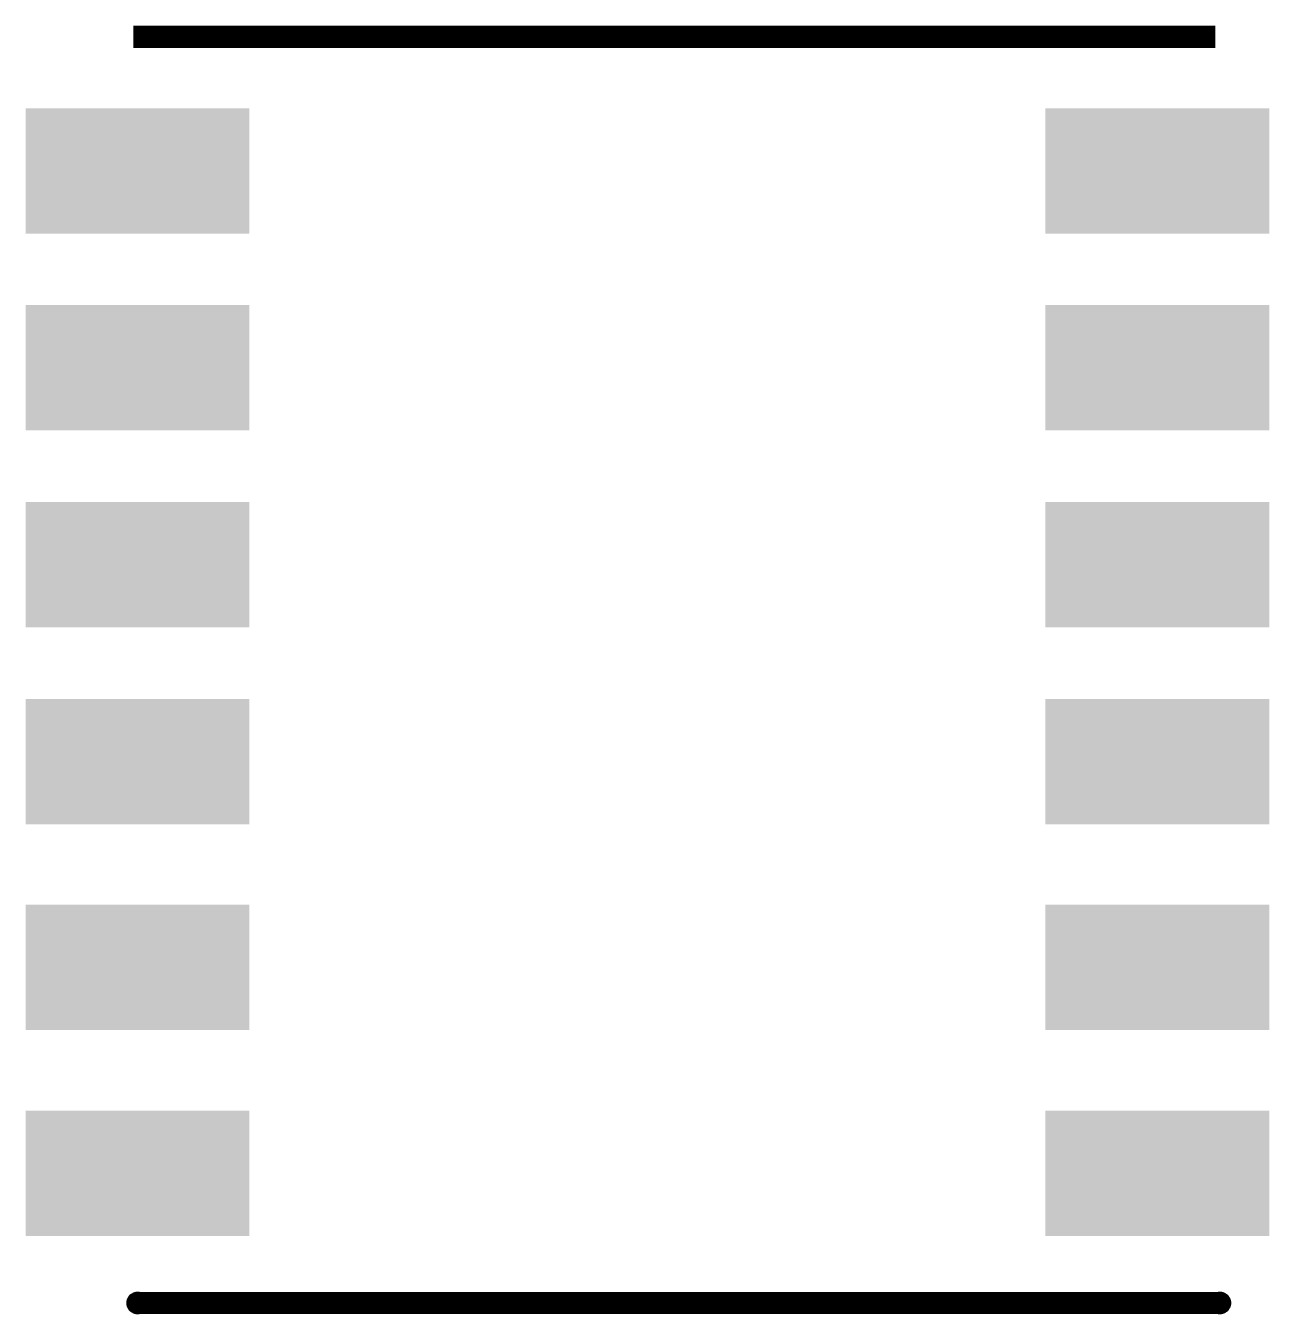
# Model space of a CAD drawing. Extents: x 0 to 0.547, y -0.002 to 0.564.
import ezdxf

# ---------------------------------------------------------------- set-up
doc = ezdxf.new("R2010")
doc.units = 0
doc.layers.add('Top', color=5, linetype='CONTINUOUS')
doc.layers.add('Top_Silk', color=2, linetype='CONTINUOUS')

msp = doc.modelspace()

# ---------------------------------------------------------------- linework, layer by layer
at = {"layer": 'Top'}
for points in [[(0, 0.5281), (0.0984, 0.5281), (0, 0.473), (0.0984, 0.473)], [(0.4488, 0.5281), (0.5473, 0.5281), (0.4488, 0.473), (0.5473, 0.473)], [(0, 0.4415), (0.0984, 0.4415), (0, 0.3864), (0.0984, 0.3864)], [(0.4488, 0.4415), (0.5473, 0.4415), (0.4488, 0.3864), (0.5473, 0.3864)], [(0, 0.3549), (0.0984, 0.3549), (0, 0.2997), (0.0984, 0.2997)], [(0.4488, 0.3549), (0.5473, 0.3549), (0.4488, 0.2997), (0.5473, 0.2997)], [(0, 0.2682), (0.0984, 0.2682), (0, 0.2131), (0.0984, 0.2131)], [(0.4488, 0.2682), (0.5473, 0.2682), (0.4488, 0.2131), (0.5473, 0.2131)], [(0, 0.1777), (0.0984, 0.1777), (0, 0.1226), (0.0984, 0.1226)], [(0.4488, 0.1777), (0.5473, 0.1777), (0.4488, 0.1226), (0.5473, 0.1226)], [(0, 0.0871), (0.0984, 0.0871), (0, 0.032), (0.0984, 0.032)], [(0.4488, 0.0871), (0.5473, 0.0871), (0.4488, 0.032), (0.5473, 0.032)]]:
    msp.add_solid(points, dxfattribs=at)
at = {"layer": 'Top_Silk', "linetype": 'CONTINUOUS'}
for points, const_width in [([(0.0473, 0.5595), (0.5236, 0.5595)], 0.0098), ([(0.0517, 0.0025), (0.0517, 0.0029), (0.0516, 0.0033), (0.0514, 0.0036), (0.0512, 0.004), (0.051, 0.0043), (0.0507, 0.0045), (0.0503, 0.0047), (0.05, 0.0049), (0.0496, 0.005), (0.0492, 0.005), (0.0488, 0.005), (0.0484, 0.0049), (0.0481, 0.0047), (0.0477, 0.0045), (0.0474, 0.0043), (0.0472, 0.004), (0.047, 0.0036), (0.0468, 0.0033), (0.0467, 0.0029), (0.0467, 0.0025)], 0.0049), ([(0.0492, 0.0025), (0.5256, 0.0025)], 0.0098), ([(0.5281, 0.0025), (0.5281, 0.0029), (0.528, 0.0033), (0.5278, 0.0036), (0.5276, 0.004), (0.5274, 0.0043), (0.5271, 0.0045), (0.5267, 0.0047), (0.5264, 0.0049), (0.526, 0.005), (0.5256, 0.005), (0.5252, 0.005), (0.5248, 0.0049), (0.5245, 0.0047), (0.5241, 0.0045), (0.5238, 0.0043), (0.5236, 0.004), (0.5234, 0.0036), (0.5232, 0.0033), (0.5231, 0.0029), (0.5231, 0.0025)], 0.0049), ([(0.0467, 0.0025), (0.0467, 0.0021), (0.0468, 0.0017), (0.047, 0.0014), (0.0472, 0.001), (0.0474, 0.0007), (0.0477, 0.0005), (0.0481, 0.0003), (0.0484, 0.0001), (0.0488, 0), (0.0492, 0), (0.0496, 0), (0.05, 0.0001), (0.0503, 0.0003), (0.0507, 0.0005), (0.051, 0.0007), (0.0512, 0.001), (0.0514, 0.0014), (0.0516, 0.0017), (0.0517, 0.0021), (0.0517, 0.0025)], 0.0049), ([(0.5231, 0.0025), (0.5231, 0.0021), (0.5232, 0.0017), (0.5234, 0.0014), (0.5236, 0.001), (0.5238, 0.0007), (0.5241, 0.0005), (0.5245, 0.0003), (0.5248, 0.0001), (0.5252, 0), (0.5256, 0), (0.526, 0), (0.5264, 0.0001), (0.5267, 0.0003), (0.5271, 0.0005), (0.5274, 0.0007), (0.5276, 0.001), (0.5278, 0.0014), (0.528, 0.0017), (0.5281, 0.0021), (0.5281, 0.0025)], 0.0049)]:
    msp.add_lwpolyline(points, dxfattribs=dict(at, const_width=const_width))

doc.saveas('drawing.dxf')
